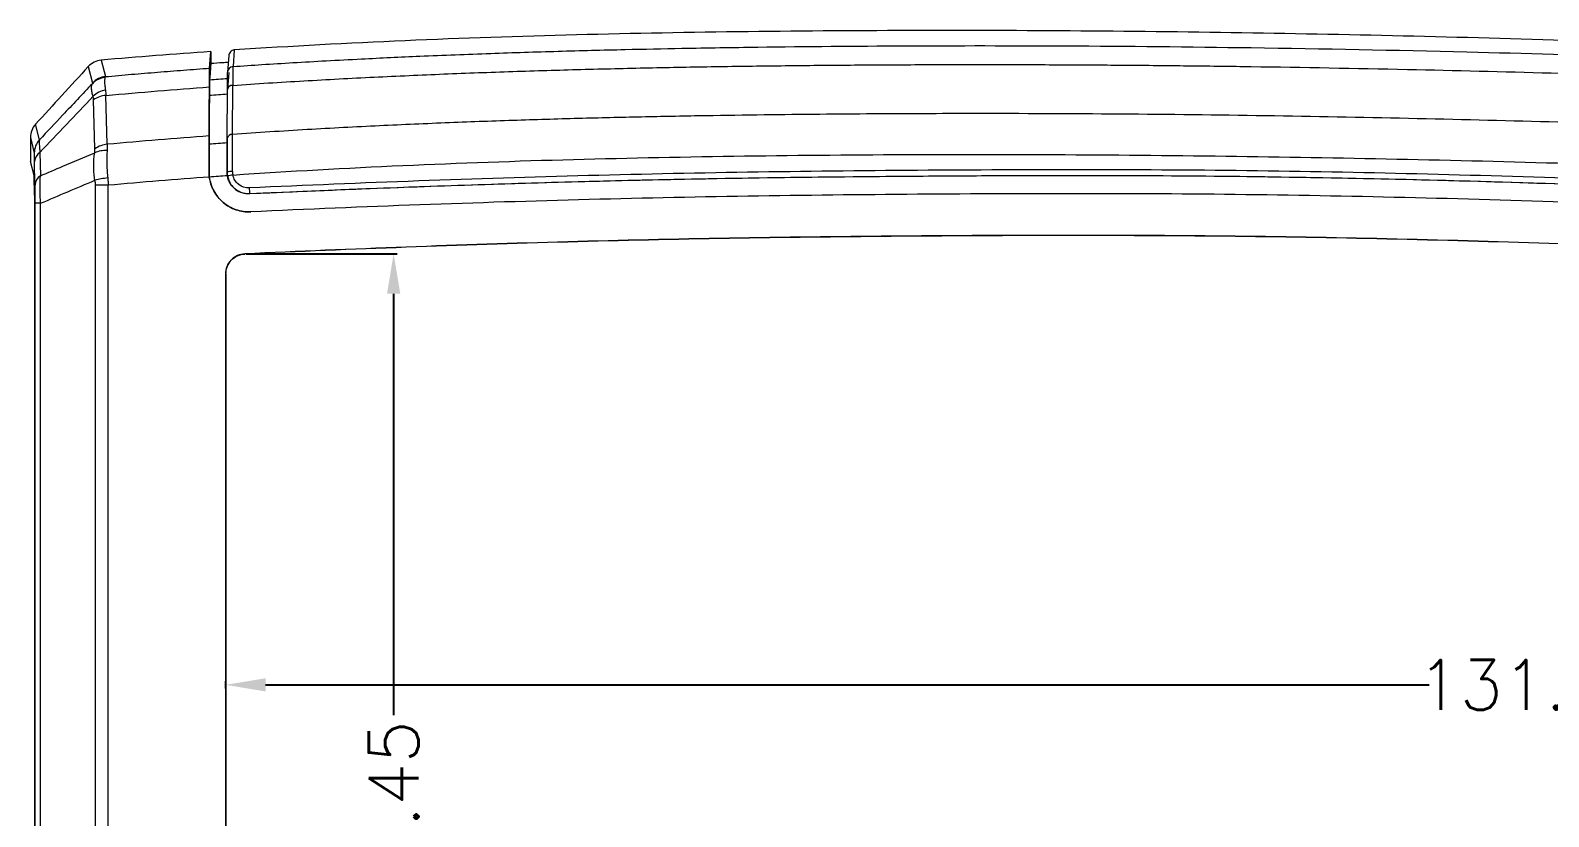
# Model space of a CAD drawing. Header units: inches. Extents: x 319 to 1827, y 1181 to 1488.
# Drawn here: x 1095.8 to 1171.9, y 1361.9 to 1401.3 of the extents above; entities that cross this region are included whole.
import ezdxf

# ---------------------------------------------------------------- set-up
doc = ezdxf.new("R2010")
doc.units = ezdxf.units.IN
doc.styles.get("Standard").update_dxf_attribs({"font": 'txt', "bigfont": 'gbcbig.shx'})
doc.dimstyles.new('2.5', dxfattribs={"dimtxt": 2.5, "dimasz": 2, "dimexe": 0.18, "dimexo": 0.0625, "dimgap": 0.09, "dimtad": 0, "dimzin": 0, "dimdsep": 46, "dimtxsty": 'Standard', "dimcen": 2, "dimclrd": 3, "dimclre": 3, "dimclrt": 256, "dimadec": 0, "dimazin": 0, "dimtfac": 1, "dimtofl": 0, "dimtmove": 0, "dimatfit": 3, "dimfxl": 1, "dimtolj": 1, "dimtzin": 0, "dimarcsym": 0})

# ---------------------------------------------------------------- blocks, each defined once
blk = doc.blocks.new('*D171')
at = {"color": 3, "lineweight": -2}
for p, q in [((1105.567, 1368.338), (1105.567, 1368.705)), ((1107.567, 1368.525), (1165.918, 1368.525)), ((1234.867, 1368.525), (1176.515, 1368.525)), ((1236.867, 1368.338), (1236.867, 1368.705))]:
    blk.add_line(p, q, dxfattribs=at)
at = {"color": 3}
for points in [[(1107.567, 1368.858), (1107.567, 1368.191), (1105.567, 1368.525)], [(1234.867, 1368.858), (1234.867, 1368.191), (1236.867, 1368.525)]]:
    blk.add_solid(points, dxfattribs=at)
at = {"layer": 'Defpoints', "color": 0}
for p in [(1236.867, 1368.525), (1105.567, 1368.276), (1236.867, 1368.276)]:
    blk.add_point(p, dxfattribs=at)
at = {"insert": (1171.217, 1368.525), "char_height": 2.5, "attachment_point": 5}
blk.add_mtext('\\A1;131.30', dxfattribs=at)
blk = doc.blocks.new('*D172')
at = {"color": 3, "lineweight": -2}
for p, q in [((1106.584, 1390.14), (1114.167, 1390.14)), ((1113.987, 1388.14), (1113.987, 1367.006)), ((1113.987, 1335.691), (1113.987, 1356.826)), ((1106.584, 1333.691), (1114.167, 1333.691))]:
    blk.add_line(p, q, dxfattribs=at)
at = {"color": 3}
for points in [[(1113.654, 1388.14), (1114.321, 1388.14), (1113.987, 1390.14)], [(1113.654, 1335.691), (1114.321, 1335.691), (1113.987, 1333.691)]]:
    blk.add_solid(points, dxfattribs=at)
at = {"layer": 'Defpoints', "color": 0}
for p in [(1106.521, 1390.14), (1113.987, 1390.14), (1106.521, 1333.691)]:
    blk.add_point(p, dxfattribs=at)
at = {"insert": (1113.987, 1361.916), "char_height": 2.5, "attachment_point": 5, "rotation": 90}
blk.add_mtext('\\A1;56.45', dxfattribs=at)

msp = doc.modelspace()

# ---------------------------------------------------------------- linework, layer by layer
at = {"color": 7, "linetype": 'Continuous', "lineweight": 15}
for p, q in [((1099.317, 1399.852), (1099.529, 1399.026)), ((1104.817, 1400.283), (1104.817, 1399.68)), ((1105.718, 1400.088), (1105.656, 1399.259)), ((1105.995, 1400.363), (1105.933, 1399.535)), ((1098.671, 1399.533), (1098.884, 1398.704)), ((1105.634, 1395.93), (1105.646, 1398.387)), ((1105.905, 1396.133), (1105.917, 1398.59)), ((1099.006, 1395.412), (1098.935, 1397.863)), ((1099.626, 1395.632), (1099.557, 1398.085)), ((1096.225, 1395.861), (1096.026, 1396.639)), ((1095.767, 1395.968), (1095.767, 1394.767)), ((1095.767, 1395.968), (1095.965, 1395.191)), ((1105.635, 1395.703), (1105.636, 1395.941)), ((1105.64, 1395.96), (1105.637, 1395.36)), ((1096.249, 1395.224), (1096.27, 1394.057)), ((1095.965, 1394.072), (1095.767, 1394.767)), ((1095.999, 1393.597), (1095.98, 1394.765)), ((1095.982, 1393.076), (1095.965, 1394.072)), ((1099.014, 1393.594), (1099.014, 1330.238)), ((1099.014, 1393.594), (1099.672, 1393.594)), ((1099.672, 1330.238), (1099.672, 1393.594)), ((1104.729, 1394.245), (1104.732, 1394.245)), ((1095.982, 1393.076), (1095.982, 1330.756)), ((1106.579, 1393.155), (1106.58, 1393.156)), ((1106.781, 1393.146), (1106.779, 1393.146)), ((1096.281, 1392.675), (1096.005, 1392.675)), ((1096.005, 1331.156), (1096.005, 1392.675)), ((1096.281, 1331.156), (1096.281, 1392.675)), ((1106.817, 1392.247), (1106.817, 1392.247)), ((1106.522, 1390.131), (1106.521, 1390.14)), ((1105.558, 1389.132), (1105.558, 1334.699)), ((1105.558, 1389.132), (1105.567, 1389.132)), ((1105.567, 1389.132), (1105.567, 1334.699))]:
    msp.add_line(p, q, dxfattribs=at)
at = {"color": 8, "linetype": 'Continuous', "lineweight": 15}
msp.add_line((1105.649, 1394.068), (1105.718, 1394.072), dxfattribs=at)
at = {"color": 7, "linetype": 'Continuous', "lineweight": 15, "flags": 128}
for points in [[(1104.755, 1399.452), (1104.786, 1399.868), (1104.817, 1400.283)], [(1104.817, 1399.68), (1104.804, 1399.509), (1104.78, 1399.18), (1104.755, 1398.852)], [(1105.717, 1399.239), (1105.701, 1399.025), (1105.685, 1398.81), (1105.656, 1398.416)], [(1104.733, 1396.05), (1104.739, 1397.279), (1104.745, 1398.508)], [(1104.747, 1398.097), (1104.743, 1397.281), (1104.739, 1396.46), (1104.735, 1395.639)]]:
    msp.add_lwpolyline(points, dxfattribs=at)
at = {"color": 7, "linetype": 'Continuous', "lineweight": 15}
for centre, radius, start, end in [((1099.591, 1398.005), 0.98, 94.48617, 136.94537), ((1099.625, 1398.029), 1.002, 95.48707, 137.68264), ((1105.955, 1399.237), 0.299, 94.08743, 179.96116), ((1099.746, 1397.151), 1.218, 100.082, 133.16686), ((1105.896, 1398.337), 0.254, 85.11682, 168.67838), ((1099.645, 1396.856), 1.232, 94.09622, 125.17294), ((1096.962, 1395.19), 0.998, 137.67524, 179.91483), ((1105.883, 1395.879), 0.254, 85.13575, 168.68378), ((1096.577, 1394.723), 0.598, 123.20387, 175.98763), ((1099.532, 1394.042), 1.279, 86.23236, 114.93192), ((1099.714, 1394.402), 1.233, 94.12435, 125.06406), ((1096.597, 1393.555), 0.599, 122.99881, 175.95706), ((1100.341, 1388.274), 5.714, 96.9672, 103.57588), ((1105.842, 1393.072), 1.192, 86.78044, 100.21443), ((1106.841, 1389.025), 5.149, 100.25595, 103.37051), ((1107.859, 1393.421), 1.115, 178.70842, 194.26231)]:
    msp.add_arc(centre, radius, start, end, dxfattribs=at)
for points, knots in [([(1243.466, 1395.047), (1237.796, 1395.847), (1232.111, 1396.567), (1220.71, 1397.848), (1214.992, 1398.408), (1203.549, 1399.357), (1197.82, 1399.746), (1186.348, 1400.363), (1180.605, 1400.592), (1169.11, 1400.965), (1163.359, 1401.107), (1151.864, 1401.299), (1146.119, 1401.347), (1137.502, 1401.333), (1134.631, 1401.314), (1128.892, 1401.245), (1126.025, 1401.193), (1117.429, 1400.972), (1111.707, 1400.739), (1105.995, 1400.363)], [0, 0, 0, 0, 0.125, 0.125, 0.25, 0.25, 0.375, 0.375, 0.5, 0.5, 0.625, 0.625, 0.75, 0.75, 0.8125, 0.8125, 0.875, 0.875, 1, 1, 1, 1]), ([(1105.933, 1399.535), (1106.416, 1399.568), (1107.416, 1399.635), (1108.972, 1399.731), (1110.637, 1399.826), (1112.756, 1399.938), (1115.508, 1400.066), (1118.795, 1400.195), (1122.228, 1400.305), (1125.425, 1400.387), (1128.764, 1400.456), (1133.431, 1400.53), (1139.845, 1400.584), (1148.095, 1400.582), (1157.503, 1400.489), (1167.106, 1400.3), (1176.299, 1400.041), (1183.974, 1399.767), (1190.795, 1399.46), (1197.761, 1399.081), (1203.797, 1398.68), (1209.676, 1398.229), (1215.361, 1397.748), (1221.071, 1397.195), (1225.999, 1396.67), (1229.869, 1396.234), (1234.047, 1395.733), (1238.55, 1395.159), (1241.476, 1394.757), (1242.9, 1394.561)], [0, 0, 0, 0, 0.010564, 0.021923, 0.034075, 0.047019, 0.068328, 0.094296, 0.118897, 0.14339, 0.164151, 0.191822, 0.245295, 0.304125, 0.371803, 0.450513, 0.51361, 0.57242, 0.618127, 0.662716, 0.724847, 0.75042, 0.791782, 0.8498, 0.876166, 0.900437, 0.935214, 0.968471, 1, 1, 1, 1]), ([(1105.693, 1399.74), (1105.6, 1399.734), (1105.308, 1399.714), (1105.016, 1399.694), (1104.817, 1399.68)], [0, 0, 0, 0, 0.3180088, 1, 1, 1, 1]), ([(1105.995, 1400.363), (1105.92, 1400.358), (1105.848, 1400.324), (1105.746, 1400.215), (1105.717, 1400.141), (1105.717, 1400.065)], [0, 0, 0, 0, 0.5, 0.5, 1, 1, 1, 1]), ([(1105.917, 1398.59), (1106.512, 1398.63), (1107.7, 1398.71), (1109.477, 1398.817), (1111.246, 1398.915), (1113.006, 1399.005), (1114.757, 1399.086), (1116.5, 1399.16), (1118.233, 1399.227), (1119.957, 1399.287), (1121.672, 1399.341), (1123.379, 1399.389), (1125.076, 1399.432), (1126.764, 1399.47), (1128.442, 1399.503), (1130.111, 1399.532), (1131.771, 1399.556), (1133.42, 1399.577), (1135.06, 1399.595), (1136.691, 1399.609), (1138.311, 1399.62), (1139.922, 1399.627), (1141.523, 1399.632), (1143.115, 1399.634), (1144.696, 1399.633), (1146.268, 1399.629), (1147.83, 1399.623), (1149.382, 1399.614), (1150.924, 1399.603), (1152.456, 1399.589), (1153.979, 1399.572), (1155.491, 1399.554), (1159.107, 1399.504), (1164.626, 1399.403), (1171.845, 1399.224), (1178.448, 1399.02), (1184.361, 1398.801), (1190.32, 1398.538), (1197.057, 1398.18), (1205.373, 1397.637), (1213.227, 1397), (1220.008, 1396.359), (1225.112, 1395.83), (1229.952, 1395.286), (1234.528, 1394.733), (1238.841, 1394.18), (1241.628, 1393.796), (1242.978, 1393.61)], [0, 0, 0, 0, 0.013033, 0.026, 0.038902, 0.051736, 0.0645, 0.077197, 0.089825, 0.102383, 0.114873, 0.127294, 0.139646, 0.151929, 0.164142, 0.176282, 0.18835, 0.200345, 0.212269, 0.224121, 0.235901, 0.247609, 0.259245, 0.27081, 0.282302, 0.293723, 0.305072, 0.316349, 0.327554, 0.338688, 0.349751, 0.360741, 0.371661, 0.428577, 0.481044, 0.52906, 0.572623, 0.610096, 0.659199, 0.719921, 0.792224, 0.83161, 0.869089, 0.904664, 0.93834, 0.970118, 1, 1, 1, 1]), ([(1098.671, 1399.533), (1098.231, 1399.05), (1097.79, 1398.568), (1097.349, 1398.086), (1096.908, 1397.603), (1096.467, 1397.121), (1096.026, 1396.639)], [0, 0, 0, 0, 0.001966153, 0.001966153, 0.001966153, 0.003932309, 0.003932309, 0.003932309, 0.003932309]), ([(1099.514, 1398.982), (1099.51, 1398.97), (1099.502, 1398.947), (1099.494, 1398.901), (1099.489, 1398.847), (1099.487, 1398.783), (1099.489, 1398.712), (1099.495, 1398.632), (1099.504, 1398.545), (1099.516, 1398.452), (1099.527, 1398.384), (1099.532, 1398.35)], [0, 0, 0, 0, 0.111054, 0.222476, 0.334117, 0.445823, 0.557438, 0.66881, 0.77979, 0.890232, 1, 1, 1, 1]), ([(1099.514, 1398.982), (1099.518, 1398.992), (1099.526, 1399.012), (1099.528, 1399.022), (1099.529, 1399.026)], [0, 0, 0, 0, 0.499625, 1, 1, 1, 1]), ([(1099.529, 1399.026), (1099.967, 1399.066), (1100.84, 1399.144), (1102.149, 1399.253), (1103.453, 1399.356), (1104.322, 1399.42), (1104.755, 1399.452)], [0, 0, 0, 0, 0.251282, 0.501693, 0.751258, 1, 1, 1, 1]), ([(1104.745, 1398.508), (1104.745, 1398.645), (1104.746, 1398.77), (1104.748, 1398.991), (1104.749, 1399.088), (1104.751, 1399.328), (1104.753, 1399.426), (1104.755, 1399.452)], [0, 0, 0, 0, 0.25, 0.25, 0.5, 0.5, 1, 1, 1, 1]), ([(1105.646, 1398.387), (1105.646, 1398.428), (1105.647, 1398.511), (1105.647, 1398.625), (1105.648, 1398.731), (1105.649, 1398.828), (1105.65, 1398.936), (1105.651, 1399.045), (1105.652, 1399.14), (1105.654, 1399.208), (1105.655, 1399.227), (1105.655, 1399.237)], [0, 0, 0, 0, 0.085833, 0.171154, 0.256319, 0.341684, 0.427605, 0.571393, 0.713604, 0.855915, 1, 1, 1, 1]), ([(1105.649, 1398.397), (1105.649, 1398.486), (1105.651, 1398.749), (1105.653, 1398.878), (1105.655, 1398.91), (1105.656, 1398.916)], [0, 0, 0, 0, 0.295412, 0.86877, 1, 1, 1, 1]), ([(1105.933, 1399.535), (1105.933, 1399.53), (1105.931, 1399.52), (1105.929, 1399.491), (1105.928, 1399.452), (1105.926, 1399.402), (1105.924, 1399.343), (1105.923, 1399.275), (1105.921, 1399.198), (1105.92, 1399.113), (1105.919, 1399.021), (1105.919, 1398.921), (1105.918, 1398.816), (1105.918, 1398.707), (1105.917, 1398.629), (1105.917, 1398.59)], [0, 0, 0, 0, 0.079701, 0.159454, 0.239108, 0.318516, 0.397533, 0.476017, 0.553831, 0.630846, 0.70694, 0.782, 0.855924, 0.928618, 1, 1, 1, 1]), ([(1098.875, 1398.674), (1098.377, 1398.146), (1097.494, 1397.209), (1096.61, 1396.271), (1096.225, 1395.861)], [0, 0, 0, 0, 0.563319, 1, 1, 1, 1]), ([(1098.912, 1398.039), (1098.903, 1398.072), (1098.885, 1398.139), (1098.864, 1398.231), (1098.849, 1398.317), (1098.839, 1398.396), (1098.835, 1398.467), (1098.837, 1398.531), (1098.844, 1398.587), (1098.856, 1398.635), (1098.869, 1398.661), (1098.875, 1398.674)], [0, 0, 0, 0, 0.1122179, 0.224526, 0.3367638, 0.4487713, 0.5603904, 0.671467, 0.781853, 0.8914079, 1, 1, 1, 1]), ([(1099.532, 1398.35), (1099.539, 1398.308), (1099.551, 1398.225), (1099.555, 1398.131), (1099.557, 1398.085)], [0, 0, 0, 0, 0.5013262, 1, 1, 1, 1]), ([(1104.755, 1398.852), (1104.755, 1398.842), (1104.754, 1398.817), (1104.752, 1398.741), (1104.752, 1398.689), (1104.75, 1398.56), (1104.749, 1398.484), (1104.748, 1398.307), (1104.748, 1398.207), (1104.747, 1398.096)], [0, 0, 0, 0, 0.25, 0.25, 0.5, 0.5, 0.75, 0.75, 1, 1, 1, 1]), ([(1098.935, 1397.863), (1098.934, 1397.894), (1098.931, 1397.956), (1098.918, 1398.011), (1098.912, 1398.039)], [0, 0, 0, 0, 0.49823, 1, 1, 1, 1]), ([(1242.833, 1391.178), (1242.055, 1391.286), (1240.437, 1391.51), (1237.912, 1391.846), (1235.194, 1392.195), (1232.284, 1392.554), (1229.181, 1392.92), (1225.883, 1393.291), (1222.392, 1393.662), (1218.705, 1394.031), (1214.822, 1394.393), (1210.743, 1394.745), (1206.466, 1395.083), (1201.434, 1395.441), (1195.571, 1395.805), (1188.799, 1396.154), (1181.608, 1396.451), (1174.332, 1396.692), (1167.075, 1396.886), (1159.936, 1397.033), (1152.681, 1397.134), (1147.033, 1397.169), (1142.991, 1397.173), (1140.554, 1397.169), (1137.997, 1397.157), (1135.321, 1397.137), (1132.524, 1397.106), (1129.608, 1397.064), (1126.573, 1397.007), (1123.418, 1396.933), (1120.144, 1396.837), (1116.752, 1396.715), (1113.241, 1396.562), (1109.612, 1396.375), (1107.154, 1396.214), (1105.905, 1396.133)], [0, 0, 0, 0, 0.017224, 0.035855, 0.055895, 0.077342, 0.100197, 0.124461, 0.150134, 0.177217, 0.205711, 0.235616, 0.266931, 0.299657, 0.346032, 0.395424, 0.447821, 0.503211, 0.554308, 0.606236, 0.659002, 0.712611, 0.729466, 0.747194, 0.765797, 0.785272, 0.805622, 0.826848, 0.848953, 0.871934, 0.895792, 0.920526, 0.946137, 0.97263, 1, 1, 1, 1]), ([(1096.225, 1395.861), (1096.223, 1395.854), (1096.219, 1395.84), (1096.215, 1395.809), (1096.213, 1395.772), (1096.212, 1395.726), (1096.213, 1395.658), (1096.218, 1395.554), (1096.23, 1395.404), (1096.243, 1395.284), (1096.249, 1395.224)], [0, 0, 0, 0, 0.093137, 0.185608, 0.277426, 0.368604, 0.459164, 0.637279, 0.817519, 1, 1, 1, 1]), ([(1104.729, 1394.245), (1104.729, 1394.413), (1104.729, 1394.578), (1104.729, 1394.903), (1104.73, 1395.063), (1104.73, 1395.368), (1104.731, 1395.514), (1104.732, 1395.793), (1104.732, 1395.926), (1104.733, 1396.05)], [0, 0, 0, 0, 0.25, 0.25, 0.5, 0.5, 0.75, 0.75, 1, 1, 1, 1]), ([(1105.63, 1394.245), (1105.63, 1394.294), (1105.63, 1394.391), (1105.63, 1394.535), (1105.631, 1394.678), (1105.631, 1394.819), (1105.631, 1394.958), (1105.631, 1395.153), (1105.632, 1395.397), (1105.633, 1395.679), (1105.634, 1395.845), (1105.634, 1395.929)], [0, 0, 0, 0, 0.078417, 0.15636, 0.234057, 0.311737, 0.38963, 0.467963, 0.645778, 0.822215, 1, 1, 1, 1]), ([(1105.909, 1394.262), (1105.908, 1394.322), (1105.907, 1394.441), (1105.907, 1394.618), (1105.906, 1394.792), (1105.905, 1394.962), (1105.905, 1395.128), (1105.904, 1395.289), (1105.904, 1395.445), (1105.904, 1395.595), (1105.904, 1395.74), (1105.904, 1395.878), (1105.905, 1396.009), (1105.905, 1396.092), (1105.905, 1396.133)], [0, 0, 0, 0, 0.086798, 0.172998, 0.258569, 0.343497, 0.427783, 0.51143, 0.594443, 0.67683, 0.758598, 0.839739, 0.920218, 1, 1, 1, 1]), ([(1095.98, 1394.765), (1095.98, 1394.792), (1095.979, 1394.845), (1095.977, 1394.916), (1095.976, 1394.98), (1095.974, 1395.036), (1095.972, 1395.101), (1095.969, 1395.164), (1095.966, 1395.182), (1095.965, 1395.191)], [0, 0, 0, 0, 0.110707, 0.219442, 0.326914, 0.433854, 0.541006, 0.76802, 1, 1, 1, 1]), ([(1096.27, 1394.057), (1096.647, 1394.215), (1097.553, 1394.596), (1098.461, 1394.978), (1098.993, 1395.202)], [0, 0, 0, 0, 0.4149, 1, 1, 1, 1]), ([(1099, 1393.829), (1098.992, 1393.881), (1098.978, 1393.987), (1098.961, 1394.145), (1098.95, 1394.302), (1098.943, 1394.459), (1098.942, 1394.614), (1098.946, 1394.766), (1098.956, 1394.916), (1098.971, 1395.062), (1098.985, 1395.155), (1098.993, 1395.202)], [0, 0, 0, 0, 0.1082774, 0.2175827, 0.3277908, 0.438767, 0.550369, 0.662448, 0.7748506, 0.8874204, 1, 1, 1, 1]), ([(1098.993, 1395.202), (1098.997, 1395.238), (1099.006, 1395.311), (1099.006, 1395.378), (1099.006, 1395.412)], [0, 0, 0, 0, 0.501894, 1, 1, 1, 1]), ([(1099.616, 1395.318), (1099.613, 1395.273), (1099.606, 1395.182), (1099.6, 1395.04), (1099.597, 1394.893), (1099.597, 1394.742), (1099.601, 1394.587), (1099.608, 1394.43), (1099.618, 1394.27), (1099.631, 1394.109), (1099.642, 1394.001), (1099.648, 1393.946)], [0, 0, 0, 0, 0.110145, 0.22086, 0.33201, 0.443455, 0.555052, 0.666651, 0.778107, 0.889271, 1, 1, 1, 1]), ([(1099.626, 1395.632), (1099.626, 1395.599), (1099.627, 1395.533), (1099.624, 1395.428), (1099.619, 1395.355), (1099.616, 1395.318)], [0, 0, 0, 0, 0.3323, 0.665616, 1, 1, 1, 1]), ([(1104.735, 1395.639), (1104.734, 1395.447), (1104.733, 1395.232), (1104.732, 1394.756), (1104.732, 1394.505), (1104.732, 1394.245)], [0, 0, 0, 0, 0.5, 0.5, 1, 1, 1, 1]), ([(1105.632, 1394.245), (1105.632, 1394.517), (1105.632, 1394.778), (1105.633, 1395.278), (1105.634, 1395.503), (1105.635, 1395.703)], [0, 0, 0, 0, 0.5, 0.5, 1, 1, 1, 1]), ([(1105.637, 1395.36), (1105.636, 1395.207), (1105.636, 1395.032), (1105.635, 1394.654), (1105.635, 1394.453), (1105.635, 1394.245)], [0, 0, 0, 0, 0.5, 0.5, 1, 1, 1, 1]), ([(1105.924, 1394.092), (1108.762, 1394.287), (1111.605, 1394.444), (1117.301, 1394.699), (1120.152, 1394.798), (1125.863, 1394.953), (1128.722, 1395.008), (1134.441, 1395.087), (1137.302, 1395.111), (1145.885, 1395.14), (1151.608, 1395.105), (1163.052, 1394.936), (1168.776, 1394.806), (1180.22, 1394.461), (1185.939, 1394.249), (1194.502, 1393.817), (1197.354, 1393.654), (1203.051, 1393.289), (1205.897, 1393.087), (1214.419, 1392.415), (1220.084, 1391.883), (1231.383, 1390.652), (1237.019, 1389.953), (1242.641, 1389.168)], [0, 0, 0, 0, 0.0625, 0.0625, 0.125, 0.125, 0.1875, 0.1875, 0.25, 0.25, 0.375, 0.375, 0.5, 0.5, 0.625, 0.625, 0.6875, 0.6875, 0.75, 0.75, 0.875, 0.875, 1, 1, 1, 1]), ([(1242.641, 1388.379), (1239.832, 1388.673), (1237.025, 1388.995), (1231.412, 1389.643), (1228.605, 1389.971), (1222.985, 1390.59), (1220.171, 1390.878), (1214.537, 1391.397), (1211.716, 1391.632), (1206.069, 1392.068), (1203.243, 1392.269), (1197.585, 1392.652), (1194.754, 1392.838), (1189.088, 1393.185), (1186.252, 1393.345), (1180.578, 1393.625), (1177.738, 1393.747), (1172.058, 1393.957), (1169.217, 1394.046), (1163.533, 1394.194), (1160.691, 1394.252), (1155.006, 1394.332), (1152.163, 1394.352), (1146.478, 1394.359), (1143.636, 1394.348), (1137.952, 1394.309), (1135.111, 1394.281), (1129.43, 1394.194), (1126.59, 1394.136), (1120.915, 1393.988), (1118.079, 1393.898), (1112.41, 1393.691), (1109.577, 1393.573), (1106.745, 1393.446)], [0, 0, 0, 0, 0.0625, 0.0625, 0.125, 0.125, 0.1875, 0.1875, 0.25, 0.25, 0.3125, 0.3125, 0.375, 0.375, 0.4375, 0.4375, 0.5, 0.5, 0.5625, 0.5625, 0.625, 0.625, 0.6875, 0.6875, 0.75, 0.75, 0.8125, 0.8125, 0.875, 0.875, 0.9375, 0.9375, 1, 1, 1, 1]), ([(1096.005, 1392.675), (1096.005, 1392.713), (1096.005, 1392.787), (1096.005, 1392.897), (1096.005, 1393.004), (1096.004, 1393.108), (1096.003, 1393.248), (1096.002, 1393.418), (1096, 1393.537), (1095.999, 1393.597)], [0, 0, 0, 0, 0.110577, 0.219211, 0.3266, 0.433466, 0.540542, 0.76785, 1, 1, 1, 1]), ([(1096.281, 1392.675), (1096.279, 1392.722), (1096.273, 1392.814), (1096.266, 1392.951), (1096.261, 1393.085), (1096.257, 1393.216), (1096.255, 1393.342), (1096.253, 1393.495), (1096.255, 1393.672), (1096.26, 1393.871), (1096.267, 1393.995), (1096.27, 1394.057)], [0, 0, 0, 0, 0.092658, 0.184384, 0.275093, 0.364721, 0.45321, 0.54049, 0.690081, 0.843356, 1, 1, 1, 1]), ([(1099.648, 1393.946), (1099.654, 1393.888), (1099.665, 1393.771), (1099.67, 1393.653), (1099.672, 1393.594)], [0, 0, 0, 0, 0.499722, 1, 1, 1, 1]), ([(1104.743, 1394.009), (1104.757, 1393.884), (1104.784, 1393.762), (1104.859, 1393.524), (1104.908, 1393.407), (1105.026, 1393.188), (1105.095, 1393.084), (1105.252, 1392.89), (1105.34, 1392.8), (1105.624, 1392.559), (1105.846, 1392.433), (1106.315, 1392.272), (1106.566, 1392.236), (1106.817, 1392.247)], [0, 0, 0, 0, 0.125, 0.125, 0.25, 0.25, 0.375, 0.375, 0.5, 0.5, 0.75, 0.75, 1, 1, 1, 1]), ([(1106.821, 1392.247), (1106.695, 1392.241), (1106.571, 1392.248), (1106.325, 1392.283), (1106.202, 1392.312), (1105.967, 1392.393), (1105.854, 1392.443), (1105.637, 1392.566), (1105.534, 1392.638), (1105.25, 1392.879), (1105.089, 1393.077), (1104.854, 1393.514), (1104.776, 1393.756), (1104.746, 1394.006)], [0, 0, 0, 0, 0.125, 0.125, 0.25, 0.25, 0.375, 0.375, 0.5, 0.5, 0.75, 0.75, 1, 1, 1, 1]), ([(1105.65, 1394.035), (1105.645, 1394.07), (1105.633, 1394.139), (1105.631, 1394.21), (1105.63, 1394.245)], [0, 0, 0, 0, 0.4988887, 1, 1, 1, 1]), ([(1105.646, 1394.07), (1105.677, 1393.95), (1105.741, 1393.709), (1105.98, 1393.418), (1106.27, 1393.219), (1106.487, 1393.182), (1106.583, 1393.166)], [0, 0, 0, 0, 0.2644008, 0.5287898, 0.7935309, 1, 1, 1, 1]), ([(1106.779, 1393.146), (1106.747, 1393.145), (1106.682, 1393.144), (1106.583, 1393.153), (1106.483, 1393.171), (1106.382, 1393.2), (1106.282, 1393.238), (1106.185, 1393.288), (1106.066, 1393.363), (1105.934, 1393.477), (1105.804, 1393.64), (1105.703, 1393.828), (1105.668, 1393.966), (1105.65, 1394.035)], [0, 0, 0, 0, 0.061339, 0.124757, 0.19009, 0.257136, 0.325645, 0.395335, 0.465886, 0.594611, 0.728283, 0.864349, 1, 1, 1, 1]), ([(1105.909, 1394.262), (1105.909, 1394.234), (1105.911, 1394.177), (1105.92, 1394.12), (1105.924, 1394.092)], [0, 0, 0, 0, 0.5003722, 1, 1, 1, 1]), ([(1106.745, 1393.446), (1106.556, 1393.437), (1106.364, 1393.499), (1106.066, 1393.733), (1105.961, 1393.906), (1105.924, 1394.092)], [0, 0, 0, 0, 0.5, 0.5, 1, 1, 1, 1]), ([(1242.577, 1388.081), (1241.974, 1388.145), (1240.766, 1388.273), (1238.955, 1388.473), (1237.143, 1388.678), (1234.165, 1389.019), (1230.133, 1389.488), (1225.402, 1390.024), (1221.258, 1390.462), (1217.223, 1390.851), (1213.041, 1391.219), (1208.456, 1391.585), (1203.913, 1391.919), (1199.258, 1392.239), (1194.615, 1392.543), (1189.27, 1392.876), (1183.229, 1393.205), (1176.459, 1393.503), (1169.733, 1393.735), (1163.041, 1393.909), (1156.37, 1394.024), (1149.442, 1394.067), (1142.393, 1394.044), (1135.361, 1393.987), (1129.118, 1393.891), (1123.434, 1393.759), (1118.202, 1393.603), (1113.489, 1393.431), (1109.675, 1393.274), (1107.667, 1393.185), (1106.779, 1393.146)], [0, 0, 0, 0, 0.01343, 0.026873, 0.040322, 0.053776, 0.093209, 0.130163, 0.159102, 0.185386, 0.219797, 0.251904, 0.286991, 0.320383, 0.354864, 0.389571, 0.438406, 0.488131, 0.538749, 0.586496, 0.635425, 0.685538, 0.738944, 0.790533, 0.840317, 0.876419, 0.915803, 0.95567, 0.980408, 1, 1, 1, 1]), ([(1242.576, 1388.081), (1239.767, 1388.375), (1236.961, 1388.697), (1231.348, 1389.345), (1228.542, 1389.673), (1222.926, 1390.291), (1220.116, 1390.579), (1214.488, 1391.098), (1211.672, 1391.332), (1206.033, 1391.768), (1203.211, 1391.969), (1197.562, 1392.352), (1194.735, 1392.537), (1189.075, 1392.884), (1186.242, 1393.044), (1180.569, 1393.324), (1177.729, 1393.446), (1172.045, 1393.657), (1169.203, 1393.746), (1163.521, 1393.894), (1160.68, 1393.952), (1155.001, 1394.032), (1152.161, 1394.052), (1146.483, 1394.059), (1143.645, 1394.048), (1137.969, 1394.009), (1135.132, 1393.981), (1129.459, 1393.895), (1126.623, 1393.836), (1120.952, 1393.688), (1118.117, 1393.599), (1112.449, 1393.392), (1109.615, 1393.273), (1106.781, 1393.146)], [0, 0, 0, 0, 0.0625, 0.0625, 0.125, 0.125, 0.1875, 0.1875, 0.25, 0.25, 0.3125, 0.3125, 0.375, 0.375, 0.4375, 0.4375, 0.5, 0.5, 0.5625, 0.5625, 0.625, 0.625, 0.6875, 0.6875, 0.75, 0.75, 0.8125, 0.8125, 0.875, 0.875, 0.9375, 0.9375, 1, 1, 1, 1]), ([(1242.388, 1387.196), (1239.584, 1387.49), (1236.783, 1387.811), (1231.18, 1388.459), (1228.378, 1388.786), (1222.771, 1389.403), (1219.965, 1389.689), (1214.347, 1390.206), (1211.535, 1390.44), (1205.906, 1390.875), (1203.088, 1391.075), (1197.448, 1391.457), (1194.626, 1391.642), (1188.975, 1391.989), (1186.147, 1392.148), (1180.483, 1392.427), (1177.648, 1392.549), (1171.973, 1392.759), (1169.136, 1392.848), (1163.464, 1392.995), (1160.628, 1393.053), (1154.957, 1393.133), (1152.123, 1393.152), (1146.454, 1393.159), (1143.621, 1393.148), (1137.954, 1393.109), (1135.122, 1393.08), (1129.458, 1392.994), (1126.627, 1392.936), (1120.965, 1392.788), (1118.135, 1392.699), (1112.476, 1392.492), (1109.647, 1392.374), (1106.817, 1392.247)], [0, 0, 0, 0, 0.0625, 0.0625, 0.125, 0.125, 0.1875, 0.1875, 0.25, 0.25, 0.3125, 0.3125, 0.375, 0.375, 0.4375, 0.4375, 0.5, 0.5, 0.5625, 0.5625, 0.625, 0.625, 0.6875, 0.6875, 0.75, 0.75, 0.8125, 0.8125, 0.875, 0.875, 0.9375, 0.9375, 1, 1, 1, 1]), ([(1235.981, 1385.8), (1233.307, 1386.106), (1230.634, 1386.419), (1225.284, 1387.027), (1222.608, 1387.318), (1214.566, 1388.113), (1209.192, 1388.541), (1201.117, 1389.116), (1198.423, 1389.297), (1193.032, 1389.646), (1190.334, 1389.815), (1182.235, 1390.268), (1176.828, 1390.503), (1168.713, 1390.768), (1166.007, 1390.842), (1160.595, 1390.961), (1157.888, 1391.006), (1149.767, 1391.085), (1144.353, 1391.069), (1136.236, 1391), (1133.531, 1390.968), (1128.122, 1390.876), (1125.419, 1390.816), (1120.016, 1390.667), (1117.316, 1390.579), (1111.917, 1390.376), (1109.219, 1390.262), (1106.521, 1390.14)], [0, 0, 0, 0, 0.0625, 0.0625, 0.125, 0.125, 0.25, 0.25, 0.3125, 0.3125, 0.375, 0.375, 0.5, 0.5, 0.5625, 0.5625, 0.625, 0.625, 0.75, 0.75, 0.8125, 0.8125, 0.875, 0.875, 0.9375, 0.9375, 1, 1, 1, 1]), ([(1235.98, 1385.791), (1233.306, 1386.097), (1230.633, 1386.411), (1225.283, 1387.018), (1222.607, 1387.31), (1214.566, 1388.104), (1209.192, 1388.532), (1201.117, 1389.107), (1198.423, 1389.288), (1193.031, 1389.637), (1190.334, 1389.806), (1182.235, 1390.259), (1176.828, 1390.494), (1168.713, 1390.759), (1166.007, 1390.833), (1160.595, 1390.952), (1157.888, 1390.997), (1149.767, 1391.077), (1144.353, 1391.06), (1136.236, 1390.991), (1133.531, 1390.96), (1128.123, 1390.867), (1125.42, 1390.807), (1120.016, 1390.658), (1117.316, 1390.57), (1111.918, 1390.367), (1109.22, 1390.253), (1106.522, 1390.131)], [0, 0, 0, 0, 0.0625, 0.0625, 0.125, 0.125, 0.25, 0.25, 0.3125, 0.3125, 0.375, 0.375, 0.5, 0.5, 0.5625, 0.5625, 0.625, 0.625, 0.75, 0.75, 0.8125, 0.8125, 0.875, 0.875, 0.9375, 0.9375, 1, 1, 1, 1]), ([(1106.521, 1390.14), (1106.392, 1390.134), (1106.267, 1390.104), (1106.033, 1389.998), (1105.927, 1389.923), (1105.661, 1389.645), (1105.558, 1389.392), (1105.558, 1389.132)], [0, 0, 0, 0, 0.25, 0.25, 0.5, 0.5, 1, 1, 1, 1]), ([(1105.567, 1389.132), (1105.567, 1389.261), (1105.591, 1389.387), (1105.686, 1389.623), (1105.756, 1389.732), (1106.019, 1390.007), (1106.266, 1390.12), (1106.522, 1390.131)], [0, 0, 0, 0, 0.25, 0.25, 0.5, 0.5, 1, 1, 1, 1])]:
    msp.add_open_spline(points, degree=3, knots=knots, dxfattribs=at)
for points in [[(1099.317, 1399.852), (1099.071, 1399.83), (1098.839, 1399.716), (1098.671, 1399.533)], [(1104.817, 1400.283), (1102.982, 1400.156), (1101.148, 1400.013), (1099.317, 1399.852)], [(1105.656, 1398.916), (1105.355, 1398.895), (1105.055, 1398.874), (1104.755, 1398.852)], [(1098.884, 1398.704), (1098.885, 1398.698), (1098.882, 1398.688), (1098.875, 1398.674)], [(1099.557, 1398.085), (1101.286, 1398.242), (1103.015, 1398.382), (1104.745, 1398.508)], [(1104.747, 1398.096), (1105.047, 1398.118), (1105.347, 1398.14), (1105.647, 1398.161)], [(1096.249, 1395.224), (1097.137, 1396.16), (1098.025, 1397.099), (1098.912, 1398.039)], [(1096.026, 1396.639), (1095.86, 1396.456), (1095.767, 1396.216), (1095.767, 1395.968)], [(1104.733, 1396.05), (1103.03, 1395.926), (1101.327, 1395.787), (1099.626, 1395.632)], [(1105.635, 1395.703), (1105.335, 1395.682), (1105.035, 1395.66), (1104.735, 1395.639)], [(1096.281, 1392.675), (1097.187, 1393.062), (1098.093, 1393.445), (1099, 1393.829)], [(1099, 1393.829), (1099.009, 1393.751), (1099.014, 1393.672), (1099.014, 1393.594)], [(1099.672, 1393.594), (1101.361, 1393.747), (1103.052, 1393.885), (1104.743, 1394.009)], [(1104.743, 1394.009), (1104.733, 1394.087), (1104.729, 1394.166), (1104.729, 1394.245)], [(1104.732, 1394.245), (1104.732, 1394.165), (1104.736, 1394.086), (1104.746, 1394.006)], [(1104.746, 1394.006), (1105.046, 1394.028), (1105.346, 1394.049), (1105.646, 1394.07)], [(1105.635, 1394.245), (1105.635, 1394.186), (1105.639, 1394.127), (1105.649, 1394.068)]]:
    msp.add_open_spline(points, degree=3, dxfattribs=at)

# ---------------------------------------------------------------- dimensions: what is measured, and where the dimension line sits
dim = msp.add_linear_dim(base=(1113.987, 1390.14), p1=(1106.521, 1333.691), p2=(1106.521, 1390.14), angle=90, dimstyle='2.5')
dim.commit()
dim.dimension.update_dxf_attribs({"geometry": '*D172', "text_midpoint": (1113.987, 1361.916)})
dim = msp.add_linear_dim(base=(1236.867, 1368.525), p1=(1105.567, 1368.276), p2=(1236.867, 1368.276), dimstyle='2.5')
dim.commit()
dim.dimension.update_dxf_attribs({"geometry": '*D171', "text_midpoint": (1171.217, 1368.525)})

doc.saveas('drawing.dxf')
